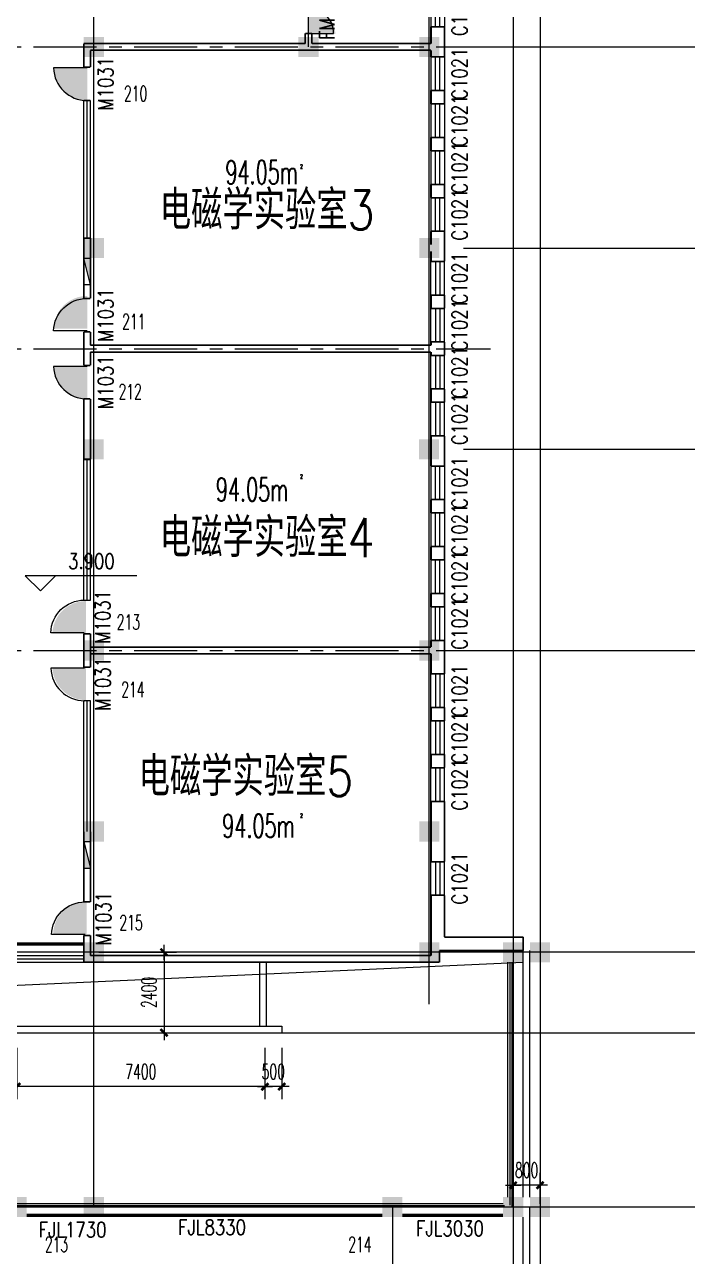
# Model space of a CAD drawing. Extents: x 1575758 to 1999219, y -897052 to -636879.
# Drawn here: x 1668281 to 1688034, y -806444 to -769710 of the extents above; entities that cross this region are included whole.
import ezdxf
from ezdxf.enums import TextEntityAlignment as Align

# ---------------------------------------------------------------- set-up
doc = ezdxf.new("R2010")
doc.units = 0
doc.header["$LTSCALE"] = 1500
doc.header["$MEASUREMENT"] = 0
doc.linetypes.add('CENTER', pattern=[2, 1.25, -0.25, 0.25, -0.25])
doc.linetypes.add('DASH', pattern=[0.35, 0.25, -0.1])
doc.layers.get('0').update_dxf_attribs({"linetype": 'CONTINUOUS', "lineweight": 5})
doc.layers.get('DEFPOINTS').update_dxf_attribs({"linetype": 'CONTINUOUS', "lineweight": 5})
for name, color, linetype, lineweight in [('AXIS', 7, 'CONTINUOUS', 5), ('COLUMN', 7, 'CONTINUOUS', 5), ('DOTE', 7, 'CENTER', 5), ('OTHER', 7, 'CONTINUOUS', 5), ('PUB_DIM', 7, 'CONTINUOUS', 5), ('PUB_TEXT', 7, 'CONTINUOUS', 5), ('STAIR', 7, 'CONTINUOUS', 0), ('U型玻璃', 7, 'CONTINUOUS', 5), ('WALL', 7, 'CONTINUOUS', 5), ('WINDOW', 7, 'CONTINUOUS', 0), ('WINDOW_TEXT', 7, 'CONTINUOUS', 5), ('屋顶', 7, 'CONTINUOUS', 5), ('我的', 7, 'CONTINUOUS', 5), ('消火栓', 7, 'CONTINUOUS', 5), ('看线', 7, 'CONTINUOUS', 5), ('防火卷帘', 7, 'CONTINUOUS', 5), ('防火卷帘名称', 7, 'CONTINUOUS', 5)]:
    doc.layers.add(name, color=color, linetype=linetype, lineweight=lineweight)
doc.layers.add('防火门', color=10, linetype='CONTINUOUS')
doc.layers.add('防盗门', color=180, linetype='CONTINUOUS')
doc.styles.add('_SIMPLEX', font='SIMPLEX.shx', dxfattribs={"width": 0.6})
doc.styles.add('DIM_FONT', font='romans.shx', dxfattribs={"width": 0.6})
doc.styles.add('H1', font='romans.shx', dxfattribs={"width": 1.2, "bigfont": 'hztxt.shx'})
doc.styles.add('SIMPLEX', font='SIMPLEX.SHX', dxfattribs={"width": 0.6})
doc.dimstyles.new('NORMAL', dxfattribs={"dimscale": 1.5, "dimtxt": 300, "dimasz": 1, "dimexe": 250, "dimexo": 300, "dimgap": 150, "dimtad": 1, "dimdec": 0, "dimdsep": 46, "dimtxsty": 'DIM_FONT', "dimblk1": '_DIMX', "dimblk2": '_DIMX', "dimsah": 1, "dimcen": 2.5, "dimdle": 0.3, "dimclrd": 256, "dimclre": 256, "dimclrt": 256, "dimadec": 0, "dimazin": 0, "dimtfac": 1, "dimtdec": 0, "dimtix": 1, "dimtmove": 2, "dimatfit": 3, "dimldrblk": '_DIMX', "dimfxl": 1, "dimtvp": 1, "dimtolj": 1, "dimtzin": 0, "dimlwd": -1, "dimlwe": -1, "dimarcsym": 0})

# ---------------------------------------------------------------- blocks, each defined once
blk = doc.blocks.new('_DIMX')
blk.add_line((-150, 0), (150, 0))
at = {"const_width": 50}
blk.add_lwpolyline([(-70, -70), (70, 70)], dxfattribs=at)
blk = doc.blocks.new('*D402')
at = {"layer": 'AXIS'}
for p, q in [((1670493, -797373), (1672810, -797373)), ((1672435, -797375), (1672435, -799772)), ((1670493, -799773), (1672810, -799773))]:
    blk.add_line(p, q, dxfattribs=at)
at = {"layer": 'DEFPOINTS', "color": 0, "lineweight": 5}
for p in [(1670043, -797373), (1670043, -799773), (1672435, -799773)]:
    blk.add_point(p, dxfattribs=at)
at = {"layer": 'AXIS', "xscale": 1.5, "yscale": 1.5, "zscale": 1.5}
for p, rotation in [((1672435, -797373), 90), ((1672435, -799773), 270)]:
    blk.add_blockref('_DIMX', p, dxfattribs=dict(at, rotation=rotation))
at = {"layer": 'AXIS', "insert": (1671985, -798573), "char_height": 450, "attachment_point": 5, "rotation": 90, "style": 'DIM_FONT'}
blk.add_mtext('\\A1;2400', dxfattribs=at)
blk = doc.blocks.new('_FZH')
blk.add_solid([(0.5, -0.5), (-0.5, -0.5), (0.5, 0.5), (-0.5, 0.5)])
blk = doc.blocks.new('M_A2ZXL')
blk.add_line((-0.472, 0), (-0.472, -1))
blk.add_arc((-0.5, 0), 1, 271.6231, 0)
blk = doc.blocks.new('_WBLK')
for p, q in [((-0.5, 0.5), (0.5, 0.5)), ((0.5, 0.167), (-0.5, 0.167)), ((0.5, -0.167), (-0.5, -0.167)), ((-0.5, -0.5), (0.5, -0.5))]:
    blk.add_line(p, q)
at = {"layer": 'WINDOW_TEXT', "style": 'SIMPLEX', "flags": 9}
blk.add_attdef('A', text='', height=1, dxfattribs=at).set_placement((0, 1.5), align=Align.MIDDLE)
blk = doc.blocks.new('*D542')
at = {"layer": 'AXIS'}
for p, q in [((1668043, -800223), (1668043, -801757)), ((1675443, -800223), (1675443, -801757)), ((1675442, -801382), (1668045, -801382))]:
    blk.add_line(p, q, dxfattribs=at)
at = {"layer": 'DEFPOINTS', "color": 0, "lineweight": 5}
for p in [(1668043, -799773), (1675443, -799773), (1668043, -801382)]:
    blk.add_point(p, dxfattribs=at)
at = {"layer": 'AXIS', "xscale": 1.5, "yscale": 1.5, "zscale": 1.5, "rotation": 180}
blk.add_blockref('_DIMX', (1668043, -801382), dxfattribs=at)
at = {"layer": 'AXIS', "xscale": 1.5, "yscale": 1.5, "zscale": 1.5}
blk.add_blockref('_DIMX', (1675443, -801382), dxfattribs=at)
at = {"layer": 'AXIS', "insert": (1671743, -800932), "char_height": 450, "attachment_point": 5, "style": 'DIM_FONT'}
blk.add_mtext('\\A1;7400', dxfattribs=at)
blk = doc.blocks.new('*D544')
at = {"layer": 'AXIS'}
for p, q in [((1675443, -800223), (1675443, -801757)), ((1675943, -800223), (1675943, -801757)), ((1675442, -801382), (1675440, -801382)), ((1675943, -801382), (1675443, -801382)), ((1675945, -801382), (1675946, -801382))]:
    blk.add_line(p, q, dxfattribs=at)
at = {"layer": 'DEFPOINTS', "color": 0, "lineweight": 5}
for p in [(1675443, -799773), (1675943, -799773), (1675443, -801382)]:
    blk.add_point(p, dxfattribs=at)
at = {"layer": 'AXIS', "xscale": 1.5, "yscale": 1.5, "zscale": 1.5}
blk.add_blockref('_DIMX', (1675443, -801382), dxfattribs=at)
at = {"layer": 'AXIS', "xscale": 1.5, "yscale": 1.5, "zscale": 1.5, "rotation": 180}
blk.add_blockref('_DIMX', (1675943, -801382), dxfattribs=at)
at = {"layer": 'AXIS', "insert": (1675693, -800932), "char_height": 450, "attachment_point": 5, "style": 'DIM_FONT'}
blk.add_mtext('\\A1;500', dxfattribs=at)
blk = doc.blocks.new('M_A3PTU')
for p, q in [((-0.5, 0), (-0.499, -0.498)), ((0.5, 0), (0.499, -0.498))]:
    blk.add_line(p, q)
for centre, start, end in [((-0.498, -0.001), 269.885, 0.0763), ((0.498, -0.001), 179.9237, 270.115)]:
    blk.add_arc(centre, 0.498, start, end)
blk = doc.blocks.new('A$C68C06AB7')
at = {"layer": '消火栓'}
blk.add_hatch(color=256, dxfattribs=at).paths.add_polyline_path([(800, 200), (0, 200), (800, 0)])
blk.add_line((0, 200), (800, 0), dxfattribs=at)
blk.add_lwpolyline([(0, 200), (0, 0), (800, 0), (800, 200)], close=True, dxfattribs=at)
blk = doc.blocks.new('*D1735')
at = {"layer": 'DEFPOINTS', "color": 0, "lineweight": 5}
for p in [(1682843, -804323), (1682843, -805323), (1683643, -805323)]:
    blk.add_point(p, dxfattribs=at)
at = {"layer": 'PUB_DIM'}
for p, q in [((1682843, -804873), (1682843, -803948)), ((1683643, -804873), (1683643, -803948)), ((1682842, -804323), (1682840, -804323)), ((1683643, -804323), (1682843, -804323)), ((1683645, -804323), (1683646, -804323))]:
    blk.add_line(p, q, dxfattribs=at)
at = {"layer": 'PUB_DIM', "xscale": 1.5, "yscale": 1.5, "zscale": 1.5}
for p, rotation in [((1682843, -804323), 359.9999999999917), ((1683643, -804323), 179.9999999999916)]:
    blk.add_blockref('_DIMX', p, dxfattribs=dict(at, rotation=rotation))
at = {"layer": 'PUB_DIM', "insert": (1683243, -803873), "char_height": 450, "attachment_point": 5, "style": 'DIM_FONT'}
blk.add_mtext('\\A1;800', dxfattribs=at)

msp = doc.modelspace()

# ---------------------------------------------------------------- hatches: boundary and pattern name
at = {"layer": '防火门'}
msp.add_hatch(color=256, dxfattribs=at).paths.add_polyline_path([(1676745.7, -769986.2), (1677545.4, -769986.2, 0.4059403), (1676745.7, -769208.9)])
at = {"layer": '防盗门'}
for points in [[(1670145.6, -770993.8), (1669146, -770993.8, 0.4059403), (1670145.6, -771965.5)], [(1670145.6, -778772.4), (1669146, -778772.4, -0.4059403), (1670145.6, -777800.7)], [(1670145.6, -779899), (1669146, -779899, 0.4059403), (1670145.6, -780870.7)], [(1670108.1, -787872), (1669108.5, -787872, -0.4059403), (1670108.1, -786900.3)], [(1670110.7, -788883.5), (1669111.1, -788883.5, 0.4059403), (1670110.7, -789855.2)], [(1670129.5, -796831.6), (1669129.9, -796831.6, -0.4059403), (1670129.5, -795859.9)]]:
    msp.add_hatch(color=256, dxfattribs=at).paths.add_polyline_path(points)

# ---------------------------------------------------------------- linework, layer by layer
at = {"layer": 'DOTE'}
for p, q in [((1647549.6, -770373.5), (1682164.9, -770373.5)), ((1647549.6, -779373.5), (1682164.9, -779373.5)), ((1647549.6, -788373.5), (1682164.9, -788373.5))]:
    msp.add_line(p, q, dxfattribs=at)
at = {"layer": 'OTHER'}
msp.add_lwpolyline([(1645943.1, -804673.5), (1647761.2, -799277.9), (1683143.1, -797673.5)], dxfattribs=at)
at = {"layer": 'PUB_DIM'}
for p, q in [((1670343.1, -804973.5), (1670343.1, -758890.9)), ((1676743.1, -770373.5), (1676743.1, -758890.9)), ((1680343.1, -798919.5), (1680343.1, -758890.9)), ((1682843.1, -758890.9), (1682843.1, -821524.2)), ((1683643.1, -758890.9), (1683643.1, -821524.2)), ((1681364.9, -770373.4), (1694984.6, -770373.4)), ((1681364.9, -776373.4), (1694984.6, -776373.4)), ((1681364.9, -782373.4), (1694984.6, -782373.4)), ((1668750.6, -786596.5), (1668300.6, -786146.5)), ((1671622, -786146.5), (1668300.6, -786146.5)), ((1669200.6, -786146.5), (1668750.6, -786596.5)), ((1681364.9, -788373.4), (1694984.6, -788373.4)), ((1688708.5, -797373.5), (1598184.1, -797373.5)), ((1598184.1, -799773.5), (1688727.8, -799773.5)), ((1688708.5, -804973.5), (1598184.1, -804973.5)), ((1679243.1, -804948.4), (1679243.1, -826516.4))]:
    msp.add_line(p, q, dxfattribs=at)
at = {"layer": 'STAIR'}
for p, q in [((1682676.1, -797673.5), (1682676.1, -804673.5)), ((1682744.2, -797673.5), (1682744.2, -804913.5)), ((1682804.2, -797673.5), (1682804.2, -804973.5)), ((1682543.1, -804873.5), (1665743.1, -804873.5)), ((1682583.1, -804935), (1665743.1, -804935)), ((1682643.1, -804973.5), (1665743.1, -804973.5))]:
    msp.add_line(p, q, dxfattribs=at)
at = {"layer": 'U型玻璃'}
for p, q in [((1670043.1, -776073.5), (1670043.1, -771973.5)), ((1670143.1, -776073.5), (1670143.1, -771973.5)), ((1670243.1, -776073.5), (1670243.1, -771973.5)), ((1670043.1, -786873.5), (1670043.1, -782673.5)), ((1670143.1, -786873.5), (1670143.1, -782673.5)), ((1670243.1, -786873.5), (1670243.1, -782673.5)), ((1670043.1, -786873.5), (1670243.1, -786873.5)), ((1670243.1, -789873.5), (1670043.1, -789873.5)), ((1670043.1, -793773.5), (1670043.1, -789873.5)), ((1670143.1, -793773.5), (1670143.1, -789873.5)), ((1670243.1, -793773.5), (1670243.1, -789873.5)), ((1663843.1, -797473.5), (1670043.1, -797473.5)), ((1663843.1, -797573.5), (1670043.1, -797573.5)), ((1663843.1, -797673.5), (1670043.1, -797673.5))]:
    msp.add_line(p, q, dxfattribs=at)
at = {"layer": 'U型玻璃', "const_width": 50}
for points in [[(1670243.1, -771973.5), (1670043.1, -771973.5)], [(1670243.1, -795873.5), (1670043.1, -795873.5)]]:
    msp.add_lwpolyline(points, dxfattribs=at)
at = {"layer": 'WALL', "const_width": 50}
for points in [[(1676643.1, -769973.5), (1676843.1, -769973.5)], [(1676643.1, -770273.5), (1676643.1, -769973.5)], [(1676843.1, -770273.5), (1676843.1, -769973.5)], [(1680793.1, -769773.5), (1680393.1, -769773.5)], [(1680393.1, -770273.5), (1680393.1, -769773.5)], [(1680793.1, -770673.5), (1680793.1, -769773.5)], [(1670043.1, -770973.5), (1670043.1, -770273.5)], [(1670043.1, -770273.5), (1676643.1, -770273.5)], [(1676843.1, -770273.5), (1680393.1, -770273.5)], [(1670243.1, -770973.5), (1670243.1, -770473.5)], [(1680393.1, -770473.5), (1670243.1, -770473.5)], [(1680393.1, -770673.5), (1680393.1, -770473.5)], [(1680793.1, -770673.5), (1680393.1, -770673.5)], [(1670243.1, -770973.5), (1670043.1, -770973.5)], [(1680793.1, -771673.5), (1680393.1, -771673.5)], [(1680393.1, -772073.5), (1680393.1, -771673.5)], [(1680793.1, -772073.5), (1680793.1, -771673.5)], [(1680793.1, -772073.5), (1680393.1, -772073.5)], [(1680793.1, -773073.5), (1680393.1, -773073.5)], [(1680393.1, -773473.5), (1680393.1, -773073.5)], [(1680793.1, -773473.5), (1680793.1, -773073.5)], [(1680793.1, -773473.5), (1680393.1, -773473.5)], [(1680393.1, -774873.5), (1680393.1, -774473.5)], [(1680793.1, -774473.5), (1680393.1, -774473.5)], [(1680793.1, -774873.5), (1680793.1, -774473.5)], [(1680793.1, -774873.5), (1680393.1, -774873.5)], [(1670043.1, -777873.5), (1670043.1, -776073.5)], [(1670043.1, -776073.5), (1670243.1, -776073.5)], [(1670243.1, -777873.5), (1670243.1, -776073.5)], [(1680393.1, -776273.5), (1680393.1, -775873.5)], [(1680793.1, -775873.5), (1680393.1, -775873.5)], [(1680793.1, -776773.5), (1680793.1, -775873.5)], [(1680393.1, -776773.5), (1680393.1, -776473.5)], [(1680793.1, -776773.5), (1680393.1, -776773.5)], [(1670043.1, -777873.5), (1670243.1, -777873.5)], [(1680793.1, -777773.5), (1680393.1, -777773.5)], [(1680393.1, -778173.5), (1680393.1, -777773.5)], [(1680793.1, -778173.5), (1680793.1, -777773.5)], [(1680793.1, -778173.5), (1680393.1, -778173.5)], [(1670043.1, -778873.5), (1670243.1, -778873.5)], [(1670043.1, -779873.5), (1670043.1, -778873.5)], [(1670243.1, -779273.5), (1670243.1, -778873.5)], [(1670243.1, -779273.5), (1680393.1, -779273.5)], [(1670243.1, -779473.5), (1670243.1, -779873.5)], [(1670243.1, -779473.5), (1680393.1, -779473.5)], [(1680393.1, -779273.5), (1680393.1, -779173.5)], [(1680793.1, -779173.5), (1680393.1, -779173.5)], [(1680393.1, -779573.5), (1680393.1, -779473.5)], [(1680793.1, -779573.5), (1680793.1, -779173.5)], [(1670043.1, -779873.5), (1670243.1, -779873.5)], [(1680793.1, -779573.5), (1680393.1, -779573.5)], [(1680393.1, -780973.5), (1680393.1, -780573.5)], [(1680793.1, -780573.5), (1680393.1, -780573.5)], [(1680793.1, -780973.5), (1680793.1, -780573.5)], [(1670043.1, -782673.5), (1670043.1, -780873.5)], [(1670043.1, -780873.5), (1670243.1, -780873.5)], [(1670243.1, -782673.5), (1670243.1, -780873.5)], [(1680793.1, -780973.5), (1680393.1, -780973.5)], [(1680793.1, -781973.5), (1680393.1, -781973.5)], [(1680393.1, -781973.5), (1680393.1, -782873.5)], [(1680793.1, -782873.5), (1680793.1, -781973.5)], [(1670243.1, -782673.5), (1670043.1, -782673.5)], [(1680793.1, -782873.5), (1680393.1, -782873.5)], [(1680793.1, -783873.5), (1680393.1, -783873.5)], [(1680393.1, -783873.5), (1680393.1, -784273.5)], [(1680793.1, -784273.5), (1680793.1, -783873.5)], [(1680793.1, -784273.5), (1680393.1, -784273.5)], [(1680793.1, -785273.5), (1680393.1, -785273.5)], [(1680393.1, -785273.5), (1680393.1, -785673.5)], [(1680793.1, -785673.5), (1680793.1, -785273.5)], [(1680793.1, -785673.5), (1680393.1, -785673.5)], [(1680793.1, -786673.5), (1680393.1, -786673.5)], [(1680393.1, -786673.5), (1680393.1, -787073.5)], [(1680793.1, -787073.5), (1680793.1, -786673.5)], [(1680793.1, -787073.5), (1680393.1, -787073.5)], [(1670043.1, -787873.5), (1670243.1, -787873.5)], [(1670043.1, -788873.5), (1670043.1, -787873.5)], [(1670243.1, -788273.5), (1670243.1, -787873.5)], [(1670243.1, -788273.5), (1670243.1, -788873.5)], [(1670243.1, -788273.5), (1680393.1, -788273.5)], [(1680793.1, -788073.5), (1680393.1, -788073.5)], [(1680393.1, -788273.5), (1680393.1, -788073.5)], [(1680793.1, -789073.4), (1680793.1, -788073.5)], [(1670243.1, -788473.5), (1680393.1, -788473.5)], [(1680393.1, -788473.5), (1680393.1, -789073.4)], [(1670243.1, -788873.5), (1670043.1, -788873.5)], [(1680793.1, -789073.4), (1680393.1, -789073.4)], [(1680393.1, -790473.4), (1680393.1, -790073.4)], [(1680793.1, -790073.4), (1680393.1, -790073.4)], [(1680793.1, -790473.4), (1680793.1, -790073.4)], [(1680793.1, -790473.4), (1680393.1, -790473.4)], [(1680393.1, -791873.4), (1680393.1, -791473.4)], [(1680793.1, -791473.4), (1680393.1, -791473.4)], [(1680793.1, -791873.4), (1680793.1, -791473.4)], [(1680793.1, -791873.4), (1680393.1, -791873.4)], [(1680393.1, -794673.4), (1680393.1, -792873.4)], [(1680793.1, -792873.4), (1680393.1, -792873.4)], [(1680793.1, -794673.4), (1680793.1, -792873.4)], [(1670043.1, -793773.5), (1670043.1, -795873.5)], [(1670243.1, -793773.5), (1670243.1, -795873.5)], [(1670043.1, -794073.5), (1670043.1, -794073.5)], [(1680793.1, -794673.4), (1680393.1, -794673.4)], [(1680793.1, -795673.4), (1680393.1, -795673.4)], [(1680393.1, -797473.5), (1680393.1, -795673.4)], [(1680793.1, -796923.4), (1680793.1, -795673.4)], [(1670243.1, -795873.5), (1670043.1, -795873.5)], [(1670043.1, -797673.5), (1670043.1, -796873.5)], [(1670243.1, -796873.5), (1670043.1, -796873.5)], [(1670243.1, -797473.5), (1670243.1, -796873.5)], [(1680793.1, -796923.4), (1683143.1, -796923.4)], [(1683143.1, -796923.4), (1683143.1, -797323.4)], [(1680643.1, -797323.4), (1683143.1, -797323.4)], [(1680643.1, -797673.5), (1680643.1, -797323.4)], [(1681893.1, -797323.4), (1683143.1, -797323.4)], [(1680643.1, -797673.5), (1670043.1, -797673.5)]]:
    msp.add_lwpolyline(points, dxfattribs=at)
at = {"layer": 'WALL', "lineweight": 100, "const_width": 50}
for points in [[(1670043.1, -794073.5), (1670043.1, -794073.5)], [(1680393.1, -797473.5), (1670243.1, -797473.5)]]:
    msp.add_lwpolyline(points, dxfattribs=at)
at = {"layer": '屋顶'}
for p, q in [((1675293.1, -799573.5), (1675293.1, -797673.5)), ((1675493.1, -799573.5), (1675493.1, -797673.5)), ((1661043.2, -799573.5), (1675943.1, -799573.5)), ((1675943.1, -799573.5), (1675943.1, -799773.5)), ((1660493.2, -799773.5), (1675943.1, -799773.5))]:
    msp.add_line(p, q, dxfattribs=at)
at = {"layer": '看线'}
for p, q in [((1683143.1, -804673.5), (1683143.1, -797323.4)), ((1683343.1, -804673.5), (1683343.1, -797323.4)), ((1683343.1, -807473.5), (1683343.1, -804973.5)), ((1683143.1, -807473.5), (1683143.1, -805273.5))]:
    msp.add_line(p, q, dxfattribs=at)
at = {"layer": '防火卷帘', "linetype": 'DASH', "const_width": 100}
for points in [[(1663843.1, -797123.5), (1670043.1, -797123.5)], [(1678943.4, -805223.5), (1668343.4, -805223.5)], [(1679543.1, -805223.5), (1682543.1, -805223.5)]]:
    msp.add_lwpolyline(points, dxfattribs=at)

# ---------------------------------------------------------------- block references
at = {"layer": 'COLUMN', "xscale": 600, "yscale": 600, "zscale": 600}
for p in [(1670343.1, -770373.5), (1676743.1, -770373.5), (1680343.1, -770373.5), (1670343.1, -776373.5), (1680343.1, -776373.5), (1670332.1, -782373.5), (1680332.1, -782373.5), (1670343.1, -788373.5), (1680343.1, -788373.5), (1670343.1, -793773.5), (1680343.1, -793773.5), (1670343.1, -797373.5), (1680343.1, -797373.5), (1682843.1, -797373.5), (1682843.1, -797373.5), (1683643.1, -797373.5), (1683643.1, -797373.5), (1668043.1, -804973.5), (1670343.1, -804973.5), (1679243.1, -804973.5), (1682843.1, -804973.5), (1683643.1, -804973.5)]:
    msp.add_blockref('_FZH', p, dxfattribs=at)
at = {"layer": 'WINDOW'}
ref = msp.add_blockref('M_A3PTU', (1676743.1, -769223.5), dxfattribs=dict(at, xscale=1500, yscale=1500, zscale=1500, rotation=90))
ref.add_attrib('A', 'FM1521', dxfattribs={"layer": 'WINDOW_TEXT', "height": 450, "rotation": 90, "style": '_SIMPLEX', "width": 0.8, "flags": 8}).set_placement((1677293.1, -769223.5), align=Align.MIDDLE)
ref = msp.add_blockref('_WBLK', (1680593.1, -769273.5), dxfattribs=dict(at, xscale=1000, yscale=399.9999999785796, zscale=1000, rotation=270))
ref.add_attrib('A', 'C1021', dxfattribs={"layer": 'WINDOW_TEXT', "height": 450, "rotation": 90, "style": '_SIMPLEX', "width": 0.8, "flags": 8}).set_placement((1681243.1, -769273.5), align=Align.MIDDLE)
ref = msp.add_blockref('_WBLK', (1680593.1, -771173.5), dxfattribs=dict(at, xscale=1000, yscale=399.9999999795109, zscale=1000, rotation=270))
ref.add_attrib('A', 'C1021', dxfattribs={"layer": 'WINDOW_TEXT', "height": 450, "rotation": 90, "style": '_SIMPLEX', "width": 0.8, "flags": 8}).set_placement((1681243.1, -771173.5), align=Align.MIDDLE)
ref = msp.add_blockref('M_A2ZXL', (1670143.1, -771473.5), dxfattribs=dict(at, xscale=1000, yscale=1000, zscale=1000, rotation=270))
ref.add_attrib('A', 'M1031', dxfattribs={"layer": 'WINDOW_TEXT', "height": 450, "rotation": 90, "style": '_SIMPLEX', "width": 0.8, "flags": 8}).set_placement((1670693.1, -771473.5, -360295.4), align=Align.MIDDLE)
ref = msp.add_blockref('_WBLK', (1680593.1, -772573.5), dxfattribs=dict(at, xscale=1000, yscale=399.9999999792781, zscale=1000, rotation=270))
ref.add_attrib('A', 'C1021', dxfattribs={"layer": 'WINDOW_TEXT', "height": 450, "rotation": 90, "style": '_SIMPLEX', "width": 0.8, "flags": 8}).set_placement((1681243.1, -772573.5), align=Align.MIDDLE)
ref = msp.add_blockref('_WBLK', (1680593.1, -773973.5), dxfattribs=dict(at, xscale=1000, yscale=399.9999999799766, zscale=1000, rotation=270))
ref.add_attrib('A', 'C1021', dxfattribs={"layer": 'WINDOW_TEXT', "height": 450, "rotation": 90, "style": '_SIMPLEX', "width": 0.8, "flags": 8}).set_placement((1681243.1, -773973.5), align=Align.MIDDLE)
ref = msp.add_blockref('_WBLK', (1680593.1, -775373.5), dxfattribs=dict(at, xscale=1000, yscale=399.9999999795109, zscale=1000, rotation=270))
ref.add_attrib('A', 'C1021', dxfattribs={"layer": 'WINDOW_TEXT', "height": 450, "rotation": 90, "style": '_SIMPLEX', "width": 0.8, "flags": 8}).set_placement((1681243.1, -775373.5), align=Align.MIDDLE)
ref = msp.add_blockref('_WBLK', (1680593.1, -777273.5), dxfattribs=dict(at, xscale=-1000, yscale=399.9999999795109, zscale=1000, rotation=270))
ref.add_attrib('A', 'C1021', dxfattribs={"layer": 'WINDOW_TEXT', "height": 450, "rotation": 90, "style": '_SIMPLEX', "width": 0.8, "flags": 8}).set_placement((1681243.1, -777273.5), align=Align.MIDDLE)
ref = msp.add_blockref('M_A2ZXL', (1670143.1, -778373.5), dxfattribs=dict(at, xscale=-1000, yscale=1000, zscale=1000, rotation=270))
ref.add_attrib('A', 'M1031', dxfattribs={"layer": 'WINDOW_TEXT', "height": 450, "rotation": 90, "style": '_SIMPLEX', "width": 0.8, "flags": 8}).set_placement((1670693.1, -778373.5), align=Align.MIDDLE)
ref = msp.add_blockref('_WBLK', (1680593.1, -778673.5), dxfattribs=dict(at, xscale=-1000, yscale=399.9999999799766, zscale=1000, rotation=270))
ref.add_attrib('A', 'C1021', dxfattribs={"layer": 'WINDOW_TEXT', "height": 450, "rotation": 90, "style": '_SIMPLEX', "width": 0.8, "flags": 8}).set_placement((1681243.1, -778673.5), align=Align.MIDDLE)
ref = msp.add_blockref('_WBLK', (1680593.1, -780073.5), dxfattribs=dict(at, xscale=-1000, yscale=399.9999999792781, zscale=1000, rotation=270))
ref.add_attrib('A', 'C1021', dxfattribs={"layer": 'WINDOW_TEXT', "height": 450, "rotation": 90, "style": '_SIMPLEX', "width": 0.8, "flags": 8}).set_placement((1681243.1, -780073.5), align=Align.MIDDLE)
ref = msp.add_blockref('M_A2ZXL', (1670143.1, -780373.5), dxfattribs=dict(at, xscale=1000, yscale=1000, zscale=1000, rotation=270))
ref.add_attrib('A', 'M1031', dxfattribs={"layer": 'WINDOW_TEXT', "height": 450, "rotation": 90, "style": '_SIMPLEX', "width": 0.8, "flags": 8}).set_placement((1670693.1, -780373.5), align=Align.MIDDLE)
ref = msp.add_blockref('_WBLK', (1680593.1, -781473.5), dxfattribs=dict(at, xscale=-1000, yscale=399.9999999795109, zscale=1000, rotation=270))
ref.add_attrib('A', 'C1021', dxfattribs={"layer": 'WINDOW_TEXT', "height": 450, "rotation": 90, "style": '_SIMPLEX', "width": 0.8, "flags": 8}).set_placement((1681243.1, -781473.5), align=Align.MIDDLE)
ref = msp.add_blockref('_WBLK', (1680593.1, -783373.5), dxfattribs=dict(at, xscale=1000, yscale=399.9999999795109, zscale=1000, rotation=270))
ref.add_attrib('A', 'C1021', dxfattribs={"layer": 'WINDOW_TEXT', "height": 450, "rotation": 90, "style": '_SIMPLEX', "width": 0.8, "flags": 8}).set_placement((1681243.1, -783373.5), align=Align.MIDDLE)
ref = msp.add_blockref('_WBLK', (1680593.1, -784773.5), dxfattribs=dict(at, xscale=1000, yscale=399.9999999792781, zscale=1000, rotation=270))
ref.add_attrib('A', 'C1021', dxfattribs={"layer": 'WINDOW_TEXT', "height": 450, "rotation": 90, "style": '_SIMPLEX', "width": 0.8, "flags": 8}).set_placement((1681243.1, -784773.5), align=Align.MIDDLE)
ref = msp.add_blockref('_WBLK', (1680593.1, -786173.5), dxfattribs=dict(at, xscale=1000, yscale=399.9999999799766, zscale=1000, rotation=270))
ref.add_attrib('A', 'C1021', dxfattribs={"layer": 'WINDOW_TEXT', "height": 450, "rotation": 90, "style": '_SIMPLEX', "width": 0.8, "flags": 8}).set_placement((1681243.1, -786173.5), align=Align.MIDDLE)
ref = msp.add_blockref('M_A2ZXL', (1670059.6, -787373.5), dxfattribs=dict(at, xscale=-1000, yscale=1000, zscale=1000, rotation=270))
ref.add_attrib('A', 'M1031', dxfattribs={"layer": 'WINDOW_TEXT', "height": 450, "rotation": 90, "style": '_SIMPLEX', "width": 0.8, "flags": 8}).set_placement((1670609.6, -787373.5), align=Align.MIDDLE)
ref = msp.add_blockref('_WBLK', (1680593.1, -787573.5), dxfattribs=dict(at, xscale=1000, yscale=399.9999999795109, zscale=1000, rotation=270))
ref.add_attrib('A', 'C1021', dxfattribs={"layer": 'WINDOW_TEXT', "height": 450, "rotation": 90, "style": '_SIMPLEX', "width": 0.8, "flags": 8}).set_placement((1681243.1, -787573.5), align=Align.MIDDLE)
ref = msp.add_blockref('M_A2ZXL', (1670062.2, -789373.5), dxfattribs=dict(at, xscale=1000, yscale=1000, zscale=1000, rotation=270))
ref.add_attrib('A', 'M1031', dxfattribs={"layer": 'WINDOW_TEXT', "height": 450, "rotation": 90, "style": '_SIMPLEX', "width": 0.8, "flags": 8}).set_placement((1670612.2, -789373.5, -360295.4), align=Align.MIDDLE)
ref = msp.add_blockref('_WBLK', (1680593.1, -789573.4), dxfattribs=dict(at, xscale=-1000, yscale=399.999999997206, zscale=1000, rotation=270))
ref.add_attrib('A', 'C1021', dxfattribs={"layer": 'WINDOW_TEXT', "height": 450, "rotation": 90, "style": '_SIMPLEX', "width": 0.8, "flags": 8}).set_placement((1681243.1, -789573.4), align=Align.MIDDLE)
ref = msp.add_blockref('_WBLK', (1680593.1, -790973.4), dxfattribs=dict(at, xscale=-1000, yscale=399.9999999976717, zscale=1000, rotation=270))
ref.add_attrib('A', 'C1021', dxfattribs={"layer": 'WINDOW_TEXT', "height": 450, "rotation": 90, "style": '_SIMPLEX', "width": 0.8, "flags": 8}).set_placement((1681243.1, -790973.4), align=Align.MIDDLE)
ref = msp.add_blockref('_WBLK', (1680593.1, -792373.4), dxfattribs=dict(at, xscale=-1000, yscale=399.9999999976717, zscale=1000, rotation=270))
ref.add_attrib('A', 'C1021', dxfattribs={"layer": 'WINDOW_TEXT', "height": 450, "rotation": 90, "style": '_SIMPLEX', "width": 0.8, "flags": 8}).set_placement((1681243.1, -792373.4), align=Align.MIDDLE)
ref = msp.add_blockref('_WBLK', (1680593.1, -795173.4), dxfattribs=dict(at, xscale=-1000, yscale=399.999999997206, zscale=1000, rotation=270))
ref.add_attrib('A', 'C1021', dxfattribs={"layer": 'WINDOW_TEXT', "height": 450, "rotation": 90, "style": '_SIMPLEX', "width": 0.8, "flags": 8}).set_placement((1681243.1, -795173.4), align=Align.MIDDLE)
ref = msp.add_blockref('M_A2ZXL', (1670081, -796373.5), dxfattribs=dict(at, xscale=-1000, yscale=1000, zscale=1000, rotation=270))
ref.add_attrib('A', 'M1031', dxfattribs={"layer": 'WINDOW_TEXT', "height": 450, "rotation": 90, "style": '_SIMPLEX', "width": 0.8, "flags": 8}).set_placement((1670631, -796373.5, -360295.4), align=Align.MIDDLE)
at = {"layer": '消火栓', "xscale": -1}
for p, rotation in [((1670043.1, -777473.5), 270), ((1670243.1, -794073.5), 90)]:
    msp.add_blockref('A$C68C06AB7', p, dxfattribs=dict(at, rotation=rotation))

# ---------------------------------------------------------------- texts
at = {"layer": 'PUB_DIM', "style": 'DIM_FONT', "width": 0.8}
msp.add_text('3.900', height=450, rotation=360, dxfattribs=at).set_placement((1670270.7, -785711.3), align=Align.MIDDLE)
at = {"layer": 'PUB_TEXT', "char_height": 120, "width": 491, "attachment_point": 3, "style": 'DIM_FONT'}
for insert in [(1676570.1, -773878.1), (1676570.1, -783122.7), (1676570.1, -793236)]:
    msp.add_mtext('2', dxfattribs=dict(at, insert=insert))
at = {"layer": '我的', "lineweight": 0, "style": 'H1', "width": 0.8}
for s, p in [('电磁学实验室3', (1672309.5, -775822.3)), ('电磁学实验室4', (1672309.5, -785590.8)), ('电磁学实验室5', (1671677, -792716))]:
    msp.add_text(s, height=1166.4, dxfattribs=at).set_placement(p)
at = {"layer": '我的', "color": 0, "lineweight": 5, "attachment_point": 1, "style": 'DIM_FONT'}
for s, insert, char_height, width in [('210', (1671241.2, -771538.9), 450, 1894.64), ('{\\C3;94.05m}', (1674265.1, -773762.6), 700, 2478.72), ('211', (1671186.7, -778337.4), 450, 1894.64), ('212', (1671080.1, -780428.9), 450, 1894.64), ('{\\C3;94.05m}', (1673980.9, -783225.5), 700, 2478.72), ('213', (1671026.8, -787301.8), 450, 1894.64), ('214', (1671159.1, -789312.6), 450, 1894.64), ('{\\C3;94.05m}', (1674170.4, -793256.2), 700, 2478.72), ('215', (1671105.8, -796265.5), 450, 1894.64), ('213', (1668883.5, -805863.6), 450, 1894.64), ('214', (1677926.9, -805863.6), 450, 1894.64)]:
    msp.add_mtext(s, dxfattribs=dict(at, insert=insert, char_height=char_height, width=width))
at = {"layer": '防火卷帘名称', "style": '_SIMPLEX', "width": 0.8}
for s, p in [('FJL1730', (1668698.8, -805874.8)), ('FJL8330', (1672856.6, -805800.4)), ('FJL3030', (1679947.3, -805837.6))]:
    msp.add_text(s, height=450, dxfattribs=at).set_placement(p)

# ---------------------------------------------------------------- dimensions: what is measured, and where the dimension line sits
at = {"layer": 'AXIS'}
dim = msp.add_linear_dim(base=(1672435.1, -799773.4), p1=(1670043.1, -797373.4), p2=(1670043.1, -799773.4), angle=90, dimstyle='NORMAL', dxfattribs=at)
dim.commit()
dim.dimension.update_dxf_attribs({"geometry": '*D402', "text_midpoint": (1671985.1, -798573.4)})
for base, p1, p2, picture, middle in [((1668043.4, -801381.9), (1675443.1, -799773.5), (1668043.4, -799773.5), '*D542', (1671743.2, -800931.9)), ((1675443.1, -801381.9), (1675943.1, -799773.5), (1675443.1, -799773.5), '*D544', (1675693.1, -800931.9))]:
    dim = msp.add_linear_dim(base=base, p1=p1, p2=p2, dimstyle='NORMAL', dxfattribs=at)
    dim.commit()
    dim.dimension.update_dxf_attribs({"geometry": picture, "text_midpoint": middle})
at = {"layer": 'PUB_DIM'}
dim = msp.add_aligned_dim(p1=(1683643.1, -805322.7), p2=(1682843.1, -805322.7), distance=-1000, dimstyle='NORMAL', dxfattribs=at)
dim.commit()
dim.dimension.update_dxf_attribs({"geometry": '*D1735', "text_midpoint": (1683243.1, -803872.7)})

doc.saveas('drawing.dxf')
